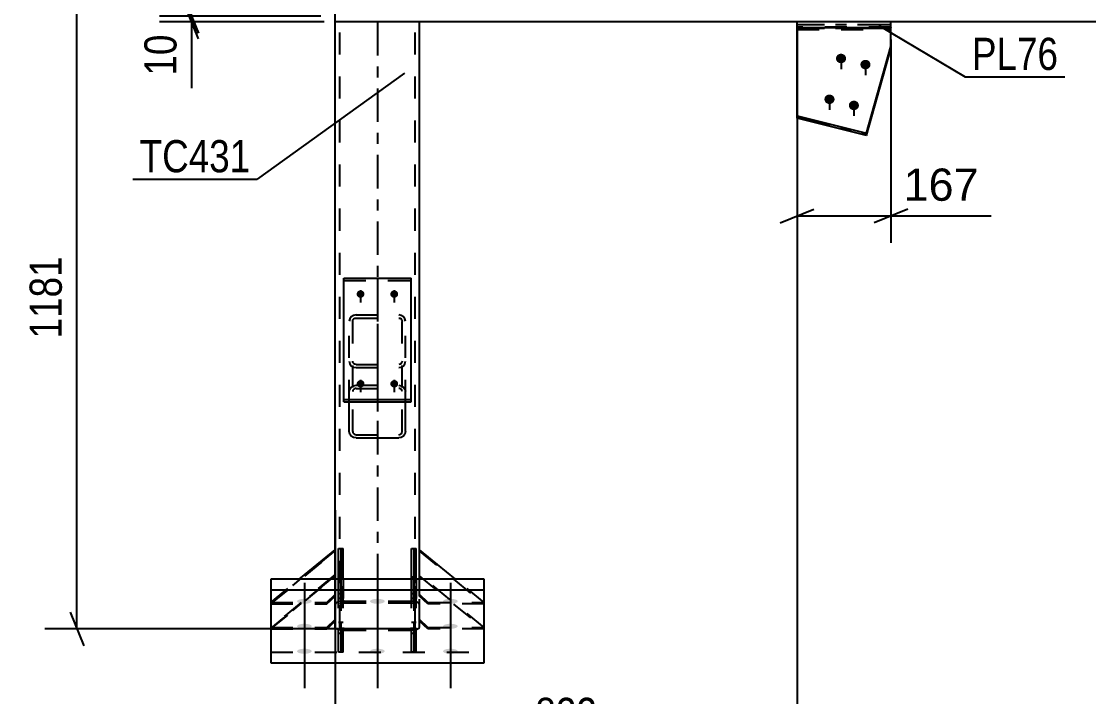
# Model space of a CAD drawing. Header units: millimetres. Extents: x 0 to 1189, y 0 to 841.
# Drawn here: x 138.8 to 233.9, y 599.1 to 659.2 of the extents above; entities that cross this region are included whole.
import ezdxf

# ---------------------------------------------------------------- set-up
doc = ezdxf.new("R2010")
doc.units = ezdxf.units.MM
doc.linetypes.add('DXK_LINE_DOT2', pattern=[3.9198, 1.9599, -1.9599])
doc.linetypes.add('DXK_LINE_DOT3', pattern=[5.9187, 2.979, -0.9799, 0.9799, -0.9799])
doc.styles.add('Arial', font='arial.ttf', dxfattribs={"height": 0.2})
doc.styles.add('Arial Narrow', font='ARIALN.TTF', dxfattribs={"height": 0.2})

# ---------------------------------------------------------------- blocks, each defined once
blk = doc.blocks.new('Part-348435271-3879 - 3873')
at = {"color": 2, "linetype": 'Continuous'}
for p in [(177.514, 609.514), (174.297, 609.514)]:
    blk.add_line(p, (174.297, 612.143), dxfattribs=at)
at = {"color": 7, "linetype": 'DXK_LINE_DOT2'}
for p, q in [((174.297, 612.006), (180.047, 607.308)), ((174.297, 608.013), (174.297, 609.514)), ((180.047, 607.445), (177.514, 609.514)), ((175.047, 607.445), (174.297, 608.149)), ((175.047, 607.308), (174.297, 608.013)), ((175.047, 607.308), (175.047, 607.445)), ((175.047, 607.445), (180.047, 607.445)), ((180.047, 607.308), (180.047, 607.445)), ((180.047, 607.308), (175.047, 607.308))]:
    blk.add_line(p, q, dxfattribs=at)
blk = doc.blocks.new('Part-348435271-3896 - 3873')
at = {"color": 7, "linetype": 'DXK_LINE_DOT2'}
for p, q in [((173.997, 609.681), (173.597, 609.681)), ((173.597, 603.016), (173.597, 609.681)), ((173.997, 603.016), (173.997, 609.681)), ((173.597, 605.687), (173.997, 605.687)), ((173.597, 604.726), (173.997, 604.726)), ((173.997, 603.016), (173.597, 603.016))]:
    blk.add_line(p, q, dxfattribs=at)
at = {"color": 7, "linetype": 'DXK_LINE_DOT3'}
for p, q in [((173.797, 609.681), (173.797, 604.982)), ((173.797, 604.982), (173.797, 603.016))]:
    blk.add_line(p, q, dxfattribs=at)
blk = doc.blocks.new('Part-348435271-3944 - 3873')
at = {"color": 2, "linetype": 'Continuous'}
for p, q in [((216.277, 659.119), (207.921, 659.119)), ((207.921, 658.619), (207.921, 659.119)), ((216.277, 658.619), (216.277, 659.119)), ((207.921, 658.619), (216.277, 658.619))]:
    blk.add_line(p, q, dxfattribs=at)
at = {"color": 7, "linetype": 'DXK_LINE_DOT3'}
blk.add_line((216.277, 658.869), (207.921, 658.869), dxfattribs=at)
blk = doc.blocks.new('Part-348435271-3880 - 3873')
at = {"color": 7, "linetype": 'DXK_LINE_DOT2'}
for p, q in [((174.297, 605.79), (174.297, 609.92)), ((180.047, 605.222), (174.297, 609.92)), ((174.297, 609.783), (180.047, 605.085)), ((175.047, 605.222), (174.297, 605.926)), ((175.047, 605.085), (174.297, 605.79)), ((175.047, 605.085), (175.047, 605.222)), ((175.047, 605.222), (180.047, 605.222)), ((180.047, 605.085), (175.047, 605.085)), ((180.047, 605.085), (180.047, 605.222))]:
    blk.add_line(p, q, dxfattribs=at)
blk = doc.blocks.new('Part-348435271-3886 - 3873')
at = {"color": 7, "linetype": 'DXK_LINE_DOT2'}
for p, q in [((167.497, 609.681), (167.097, 609.681)), ((167.097, 603.016), (167.097, 609.681)), ((167.497, 603.016), (167.497, 609.681)), ((167.097, 605.687), (167.497, 605.687)), ((167.097, 604.726), (167.497, 604.726)), ((167.497, 603.016), (167.097, 603.016))]:
    blk.add_line(p, q, dxfattribs=at)
at = {"color": 7, "linetype": 'DXK_LINE_DOT3'}
for p, q in [((167.297, 609.681), (167.297, 604.982)), ((167.297, 604.982), (167.297, 603.016))]:
    blk.add_line(p, q, dxfattribs=at)
blk = doc.blocks.new('Part-348435271-3891 - 3873')
at = {"color": 2, "linetype": 'Continuous'}
for p, q in [((173.597, 612.246), (173.997, 612.246)), ((173.597, 609.514), (173.597, 612.246)), ((173.997, 609.514), (173.997, 612.246)), ((173.997, 609.514), (173.597, 609.514))]:
    blk.add_line(p, q, dxfattribs=at)
at = {"color": 7, "linetype": 'DXK_LINE_DOT3'}
for p, q in [((173.797, 612.246), (173.797, 607.548)), ((173.797, 607.548), (173.797, 609.514))]:
    blk.add_line(p, q, dxfattribs=at)
at = {"color": 7, "linetype": 'DXK_LINE_DOT2'}
for p, q in [((173.597, 607.804), (173.597, 609.514)), ((173.997, 609.514), (173.997, 607.804)), ((173.597, 608.252), (173.997, 608.252)), ((173.997, 607.804), (173.597, 607.804))]:
    blk.add_line(p, q, dxfattribs=at)
blk = doc.blocks.new('Part-348435271-3961 - 3873')
at = {"color": 2, "linetype": 'Continuous'}
for p, q in [((166.797, 612.143), (166.797, 659.119)), ((174.297, 659.119), (166.797, 659.119)), ((174.297, 612.143), (174.297, 659.119))]:
    blk.add_line(p, q, dxfattribs=at)
at = {"color": 7, "linetype": 'DXK_LINE_DOT2'}
for p, q in [((167.197, 605.256), (167.197, 659.119)), ((173.897, 605.256), (173.897, 659.119)), ((166.797, 605.256), (166.797, 612.143)), ((174.297, 605.256), (174.297, 612.143)), ((166.858, 607.379), (166.797, 607.274)), ((167.031, 607.467), (166.858, 607.379)), ((167.291, 607.527), (167.031, 607.467)), ((167.227, 607.326), (167.314, 607.371)), ((167.597, 607.547), (167.291, 607.527)), ((167.314, 607.371), (167.444, 607.4)), ((167.444, 607.4), (167.597, 607.411)), ((167.597, 607.547), (173.497, 607.547)), ((167.597, 607.411), (173.497, 607.411)), ((173.803, 607.527), (173.497, 607.547)), ((173.497, 607.411), (173.65, 607.4)), ((173.65, 607.4), (173.78, 607.371)), ((173.78, 607.371), (173.866, 607.326)), ((174.062, 607.467), (173.803, 607.527)), ((174.236, 607.379), (174.062, 607.467)), ((174.297, 607.274), (174.236, 607.379)), ((167.197, 607.274), (167.227, 607.326)), ((173.866, 607.326), (173.897, 607.274)), ((166.797, 605.256), (166.858, 605.151)), ((166.858, 605.151), (167.031, 605.062)), ((167.031, 605.062), (167.291, 605.003)), ((167.227, 605.204), (167.197, 605.256)), ((167.314, 605.159), (167.227, 605.204)), ((167.291, 605.003), (167.597, 604.982)), ((167.444, 605.13), (167.314, 605.159)), ((167.597, 605.119), (167.444, 605.13)), ((167.597, 605.119), (173.497, 605.119)), ((167.597, 604.982), (173.497, 604.982)), ((173.65, 605.13), (173.497, 605.119)), ((173.497, 604.982), (173.803, 605.003)), ((173.78, 605.159), (173.65, 605.13)), ((173.866, 605.204), (173.78, 605.159)), ((173.803, 605.003), (174.062, 605.062)), ((173.897, 605.256), (173.866, 605.204)), ((174.062, 605.062), (174.236, 605.151)), ((174.236, 605.151), (174.297, 605.256))]:
    blk.add_line(p, q, dxfattribs=at)
at = {"color": 7, "linetype": 'DXK_LINE_DOT3'}
blk.add_line((170.547, 659.119), (170.547, 606.265), dxfattribs=at)
blk = doc.blocks.new('Part-348435271-3897 - 3873')
at = {"color": 7, "linetype": 'DXK_LINE_DOT2'}
for p, q in [((166.797, 609.92), (161.047, 605.222)), ((161.047, 605.085), (166.797, 609.783)), ((166.797, 605.79), (166.797, 609.92)), ((166.047, 605.222), (166.797, 605.926)), ((166.047, 605.085), (166.797, 605.79)), ((161.047, 605.222), (166.047, 605.222)), ((161.047, 605.222), (161.047, 605.085)), ((161.047, 605.085), (166.047, 605.085)), ((166.047, 605.222), (166.047, 605.085))]:
    blk.add_line(p, q, dxfattribs=at)
at = {"color": 7, "linetype": 'DXK_LINE_DOT3'}
for p, q in [((166.797, 609.852), (161.047, 605.153)), ((166.797, 605.153), (166.797, 609.852))]:
    blk.add_line(p, q, dxfattribs=at)
blk = doc.blocks.new('Part-348435271-3898 - 3873')
at = {"color": 2, "linetype": 'Continuous'}
for p in [(163.579, 609.514), (166.797, 609.514)]:
    blk.add_line(p, (166.797, 612.143), dxfattribs=at)
at = {"color": 7, "linetype": 'DXK_LINE_DOT3'}
for p, q in [((166.797, 612.075), (161.047, 607.376)), ((166.797, 607.376), (166.797, 612.075))]:
    blk.add_line(p, q, dxfattribs=at)
at = {"color": 7, "linetype": 'DXK_LINE_DOT2'}
for p, q in [((161.047, 607.308), (166.797, 612.006)), ((161.047, 607.445), (163.579, 609.514)), ((166.797, 608.013), (166.797, 609.514)), ((161.047, 607.445), (166.047, 607.445)), ((161.047, 607.445), (161.047, 607.308)), ((166.047, 607.445), (166.797, 608.149)), ((166.047, 607.308), (166.797, 608.013)), ((166.047, 607.445), (166.047, 607.308)), ((161.047, 607.308), (166.047, 607.308))]:
    blk.add_line(p, q, dxfattribs=at)
blk = doc.blocks.new('Part-348435271-3900 - 3873')
at = {"color": 2, "linetype": 'Continuous'}
for p, q in [((180.047, 609.514), (161.047, 609.514)), ((161.047, 609.514), (161.047, 602.076)), ((180.047, 602.076), (180.047, 609.514)), ((161.047, 608.574), (180.047, 608.574)), ((161.047, 602.076), (180.047, 602.076))]:
    blk.add_line(p, q, dxfattribs=at)
at = {"color": 7, "linetype": 'DXK_LINE_DOT3'}
blk.add_line((170.547, 609.044), (170.547, 602.546), dxfattribs=at)
at = {"color": 7, "linetype": 'DXK_LINE_DOT2'}
blk.add_line((161.047, 603.016), (180.047, 603.016), dxfattribs=at)
blk = doc.blocks.new('Part-348435271-3908 - 3873')
at = {"color": 7, "linetype": 'DXK_LINE_DOT2'}
for p, q in [((216.277, 658.645), (207.921, 658.645)), ((207.921, 658.645), (207.921, 658.619)), ((207.921, 658.619), (207.921, 658.645)), ((207.921, 658.439), (216.277, 658.439)), ((216.277, 658.645), (216.277, 658.619)), ((216.277, 658.619), (216.277, 658.645))]:
    blk.add_line(p, q, dxfattribs=at)
at = {"color": 2, "linetype": 'Continuous'}
for p, q in [((207.921, 650.559), (207.921, 658.619)), ((216.277, 656.732), (216.277, 658.619)), ((214.092, 649.219), (216.277, 656.937)), ((214.092, 649.013), (216.277, 656.732)), ((207.921, 650.765), (214.092, 649.219)), ((214.092, 649.013), (207.921, 650.559)), ((214.092, 649.219), (214.092, 649.013))]:
    blk.add_line(p, q, dxfattribs=at)
at = {"color": 7, "linetype": 'DXK_LINE_DOT3'}
for p, q in [((216.277, 658.542), (207.921, 658.542)), ((207.921, 658.542), (207.921, 650.662)), ((214.092, 649.116), (216.277, 656.835)), ((207.921, 650.662), (214.092, 649.116))]:
    blk.add_line(p, q, dxfattribs=at)
blk = doc.blocks.new('Part-348435271-3914 - 3873')
at = {"color": 2, "linetype": 'Continuous'}
for p, q in [((166.797, 659.119), (166.797, 660.319)), ((207.921, 659.119), (174.297, 659.119)), ((333.848, 659.119), (216.277, 659.119))]:
    blk.add_line(p, q, dxfattribs=at)
at = {"color": 7, "linetype": 'DXK_LINE_DOT2'}
for p, q in [((174.297, 659.119), (166.797, 659.119)), ((216.277, 659.119), (207.921, 659.119))]:
    blk.add_line(p, q, dxfattribs=at)
blk = doc.blocks.new('Bolt-348435271-3915 - 3873')
at = {"linetype": 'Continuous'}
for points in [[(169.047, 634.562), (168.974, 634.569), (168.904, 634.591), (168.841, 634.625), (168.787, 634.671), (168.744, 634.727), (168.714, 634.789), (168.699, 634.857), (168.699, 634.925), (168.714, 634.993), (168.744, 635.055), (168.787, 635.111), (168.841, 635.157), (168.904, 635.191), (168.974, 635.213), (169.047, 635.22), (169.119, 635.213), (169.189, 635.191), (169.252, 635.157), (169.307, 635.111), (169.35, 635.055), (169.38, 634.993), (169.395, 634.925), (169.395, 634.857), (169.38, 634.789), (169.35, 634.727), (169.307, 634.671), (169.252, 634.625), (169.189, 634.591), (169.119, 634.569)], [(172.047, 634.562), (171.974, 634.569), (171.904, 634.591), (171.841, 634.625), (171.787, 634.671), (171.744, 634.727), (171.714, 634.789), (171.699, 634.857), (171.699, 634.925), (171.714, 634.993), (171.744, 635.055), (171.787, 635.111), (171.841, 635.157), (171.904, 635.191), (171.974, 635.213), (172.047, 635.22), (172.119, 635.213), (172.189, 635.191), (172.252, 635.157), (172.307, 635.111), (172.35, 635.055), (172.38, 634.993), (172.395, 634.925), (172.395, 634.857), (172.38, 634.789), (172.35, 634.727), (172.307, 634.671), (172.252, 634.625), (172.189, 634.591), (172.119, 634.569)], [(169.047, 626.575), (168.974, 626.582), (168.904, 626.603), (168.841, 626.638), (168.787, 626.684), (168.744, 626.739), (168.714, 626.802), (168.699, 626.869), (168.699, 626.938), (168.714, 627.005), (168.744, 627.068), (168.787, 627.124), (168.841, 627.17), (168.904, 627.204), (168.974, 627.225), (169.047, 627.233), (169.119, 627.225), (169.189, 627.204), (169.252, 627.17), (169.307, 627.124), (169.35, 627.068), (169.38, 627.005), (169.395, 626.938), (169.395, 626.869), (169.38, 626.802), (169.35, 626.739), (169.307, 626.684), (169.252, 626.638), (169.189, 626.603), (169.119, 626.582)], [(172.047, 626.575), (171.974, 626.582), (171.904, 626.603), (171.841, 626.638), (171.787, 626.684), (171.744, 626.739), (171.714, 626.802), (171.699, 626.869), (171.699, 626.938), (171.714, 627.005), (171.744, 627.068), (171.787, 627.124), (171.841, 627.17), (171.904, 627.204), (171.974, 627.225), (172.047, 627.233), (172.119, 627.225), (172.189, 627.204), (172.252, 627.17), (172.307, 627.124), (172.35, 627.068), (172.38, 627.005), (172.395, 626.938), (172.395, 626.869), (172.38, 626.802), (172.35, 626.739), (172.307, 626.684), (172.252, 626.638), (172.189, 626.603), (172.119, 626.582)]]:
    blk.add_hatch(color=1, dxfattribs=at).paths.add_polyline_path(points)
at = {"color": 1, "linetype": 'Continuous'}
for p, q in [((169.047, 635.233), (169.047, 634.156)), ((172.047, 635.233), (172.047, 634.156)), ((169.047, 627.246), (169.047, 626.168)), ((172.047, 627.246), (172.047, 626.168))]:
    blk.add_line(p, q, dxfattribs=at)
blk = doc.blocks.new('Bolt-348435271-3916 - 3873')
at = {"linetype": 'Continuous'}
for points in [[(164.047, 607.771), (164.182, 607.766), (164.311, 607.751), (164.429, 607.728), (164.53, 607.697), (164.61, 607.66), (164.665, 607.617), (164.693, 607.572), (164.693, 607.525), (164.665, 607.48), (164.61, 607.437), (164.53, 607.4), (164.429, 607.368), (164.311, 607.345), (164.182, 607.331), (164.047, 607.326), (163.912, 607.331), (163.782, 607.345), (163.665, 607.368), (163.564, 607.4), (163.484, 607.437), (163.429, 607.48), (163.4, 607.525), (163.4, 607.572), (163.429, 607.617), (163.484, 607.66), (163.564, 607.697), (163.665, 607.728), (163.782, 607.751), (163.912, 607.766)], [(170.547, 607.771), (170.682, 607.766), (170.811, 607.751), (170.929, 607.728), (171.03, 607.697), (171.11, 607.66), (171.165, 607.617), (171.193, 607.572), (171.193, 607.525), (171.165, 607.48), (171.11, 607.437), (171.03, 607.4), (170.929, 607.368), (170.811, 607.345), (170.682, 607.331), (170.547, 607.326), (170.412, 607.331), (170.282, 607.345), (170.165, 607.368), (170.064, 607.4), (169.984, 607.437), (169.929, 607.48), (169.9, 607.525), (169.9, 607.572), (169.929, 607.617), (169.984, 607.66), (170.064, 607.697), (170.165, 607.728), (170.282, 607.751), (170.412, 607.766)], [(177.047, 607.771), (177.182, 607.766), (177.311, 607.751), (177.429, 607.728), (177.53, 607.697), (177.61, 607.66), (177.665, 607.617), (177.693, 607.572), (177.693, 607.525), (177.665, 607.48), (177.61, 607.437), (177.53, 607.4), (177.429, 607.368), (177.311, 607.345), (177.182, 607.331), (177.047, 607.326), (176.912, 607.331), (176.782, 607.345), (176.665, 607.368), (176.564, 607.4), (176.484, 607.437), (176.429, 607.48), (176.4, 607.525), (176.4, 607.572), (176.429, 607.617), (176.484, 607.66), (176.564, 607.697), (176.665, 607.728), (176.782, 607.751), (176.912, 607.766)], [(164.047, 605.548), (164.182, 605.543), (164.311, 605.528), (164.429, 605.505), (164.53, 605.474), (164.61, 605.436), (164.665, 605.394), (164.693, 605.348), (164.693, 605.302), (164.665, 605.257), (164.61, 605.214), (164.53, 605.176), (164.429, 605.145), (164.311, 605.122), (164.182, 605.108), (164.047, 605.103), (163.912, 605.108), (163.782, 605.122), (163.665, 605.145), (163.564, 605.176), (163.484, 605.214), (163.429, 605.257), (163.4, 605.302), (163.4, 605.348), (163.429, 605.394), (163.484, 605.436), (163.564, 605.474), (163.665, 605.505), (163.782, 605.528), (163.912, 605.543)], [(177.047, 605.548), (177.182, 605.543), (177.311, 605.528), (177.429, 605.505), (177.53, 605.474), (177.61, 605.436), (177.665, 605.394), (177.693, 605.348), (177.693, 605.302), (177.665, 605.257), (177.61, 605.214), (177.53, 605.176), (177.429, 605.145), (177.311, 605.122), (177.182, 605.108), (177.047, 605.103), (176.912, 605.108), (176.782, 605.122), (176.665, 605.145), (176.564, 605.176), (176.484, 605.214), (176.429, 605.257), (176.4, 605.302), (176.4, 605.348), (176.429, 605.394), (176.484, 605.436), (176.564, 605.474), (176.665, 605.505), (176.782, 605.528), (176.912, 605.543)], [(164.047, 603.324), (164.182, 603.32), (164.311, 603.305), (164.429, 603.282), (164.53, 603.251), (164.61, 603.213), (164.665, 603.171), (164.693, 603.125), (164.693, 603.079), (164.665, 603.033), (164.61, 602.991), (164.53, 602.953), (164.429, 602.922), (164.311, 602.899), (164.182, 602.885), (164.047, 602.88), (163.912, 602.885), (163.782, 602.899), (163.665, 602.922), (163.564, 602.953), (163.484, 602.991), (163.429, 603.033), (163.4, 603.079), (163.4, 603.125), (163.429, 603.171), (163.484, 603.213), (163.564, 603.251), (163.665, 603.282), (163.782, 603.305), (163.912, 603.32)], [(170.547, 603.324), (170.682, 603.32), (170.811, 603.305), (170.929, 603.282), (171.03, 603.251), (171.11, 603.213), (171.165, 603.171), (171.193, 603.125), (171.193, 603.079), (171.165, 603.033), (171.11, 602.991), (171.03, 602.953), (170.929, 602.922), (170.811, 602.899), (170.682, 602.885), (170.547, 602.88), (170.412, 602.885), (170.282, 602.899), (170.165, 602.922), (170.064, 602.953), (169.984, 602.991), (169.929, 603.033), (169.9, 603.079), (169.9, 603.125), (169.929, 603.171), (169.984, 603.213), (170.064, 603.251), (170.165, 603.282), (170.282, 603.305), (170.412, 603.32)], [(177.047, 603.324), (177.182, 603.32), (177.311, 603.305), (177.429, 603.282), (177.53, 603.251), (177.61, 603.213), (177.665, 603.171), (177.693, 603.125), (177.693, 603.079), (177.665, 603.033), (177.61, 602.991), (177.53, 602.953), (177.429, 602.922), (177.311, 602.899), (177.182, 602.885), (177.047, 602.88), (176.912, 602.885), (176.782, 602.899), (176.665, 602.922), (176.564, 602.953), (176.484, 602.991), (176.429, 603.033), (176.4, 603.079), (176.4, 603.125), (176.429, 603.171), (176.484, 603.213), (176.564, 603.251), (176.665, 603.282), (176.782, 603.305), (176.912, 603.32)]]:
    blk.add_hatch(color=1, dxfattribs=at).paths.add_polyline_path(points)
at = {"color": 1, "linetype": 'Continuous'}
for p, q in [((164.047, 609.193), (164.047, 604.259)), ((170.547, 609.193), (170.547, 604.259)), ((177.047, 609.193), (177.047, 604.259)), ((164.047, 606.97), (164.047, 602.036)), ((177.047, 606.97), (177.047, 602.036)), ((164.047, 604.747), (164.047, 599.813)), ((170.547, 604.747), (170.547, 599.813)), ((177.047, 604.747), (177.047, 599.813))]:
    blk.add_line(p, q, dxfattribs=at)
blk = doc.blocks.new('Bolt-348435271-3917 - 3873')
at = {"linetype": 'Continuous'}
for points in [[(211.833, 655.438), (211.74, 655.447), (211.65, 655.474), (211.569, 655.518), (211.499, 655.578), (211.444, 655.649), (211.405, 655.73), (211.386, 655.816), (211.386, 655.905), (211.405, 655.991), (211.444, 656.072), (211.499, 656.144), (211.569, 656.203), (211.65, 656.247), (211.74, 656.274), (211.833, 656.283), (211.927, 656.274), (212.016, 656.247), (212.098, 656.203), (212.168, 656.144), (212.223, 656.072), (212.261, 655.991), (212.281, 655.905), (212.281, 655.816), (212.261, 655.73), (212.223, 655.649), (212.168, 655.578), (212.098, 655.518), (212.016, 655.474), (211.927, 655.447)], [(214.008, 654.894), (213.914, 654.903), (213.825, 654.931), (213.743, 654.975), (213.673, 655.034), (213.618, 655.106), (213.58, 655.186), (213.56, 655.273), (213.56, 655.361), (213.58, 655.448), (213.618, 655.528), (213.673, 655.6), (213.743, 655.659), (213.825, 655.703), (213.914, 655.731), (214.008, 655.74), (214.101, 655.731), (214.191, 655.703), (214.272, 655.659), (214.342, 655.6), (214.397, 655.528), (214.436, 655.448), (214.455, 655.361), (214.455, 655.273), (214.436, 655.186), (214.397, 655.106), (214.342, 655.034), (214.272, 654.975), (214.191, 654.931), (214.101, 654.903)], [(210.805, 651.805), (210.711, 651.815), (210.622, 651.842), (210.54, 651.886), (210.471, 651.945), (210.415, 652.017), (210.377, 652.098), (210.357, 652.184), (210.357, 652.272), (210.377, 652.359), (210.415, 652.44), (210.471, 652.511), (210.54, 652.57), (210.622, 652.614), (210.711, 652.642), (210.805, 652.651), (210.899, 652.642), (210.988, 652.614), (211.069, 652.57), (211.139, 652.511), (211.195, 652.44), (211.233, 652.359), (211.253, 652.272), (211.253, 652.184), (211.233, 652.098), (211.195, 652.017), (211.139, 651.945), (211.069, 651.886), (210.988, 651.842), (210.899, 651.815)], [(212.979, 651.262), (212.886, 651.271), (212.796, 651.298), (212.715, 651.342), (212.645, 651.402), (212.59, 651.473), (212.551, 651.554), (212.532, 651.64), (212.532, 651.729), (212.551, 651.815), (212.59, 651.896), (212.645, 651.968), (212.715, 652.027), (212.796, 652.071), (212.886, 652.098), (212.979, 652.107), (213.073, 652.098), (213.162, 652.071), (213.244, 652.027), (213.314, 651.968), (213.369, 651.896), (213.407, 651.815), (213.427, 651.729), (213.427, 651.64), (213.407, 651.554), (213.369, 651.473), (213.314, 651.402), (213.244, 651.342), (213.162, 651.298), (213.073, 651.271)]]:
    blk.add_hatch(color=1, dxfattribs=at).paths.add_polyline_path(points)
at = {"color": 1, "linetype": 'Continuous'}
for p, q in [((211.833, 656.203), (211.833, 654.92)), ((214.008, 655.659), (214.008, 654.376)), ((210.805, 652.57), (210.805, 651.288)), ((212.979, 652.027), (212.979, 650.744))]:
    blk.add_line(p, q, dxfattribs=at)
blk = doc.blocks.new('Part-348435271-3923 - 3873')
at = {"color": 2, "linetype": 'Continuous'}
for p, q in [((167.097, 612.246), (167.497, 612.246)), ((167.097, 609.514), (167.097, 612.246)), ((167.497, 609.514), (167.497, 612.246)), ((167.497, 609.514), (167.097, 609.514))]:
    blk.add_line(p, q, dxfattribs=at)
at = {"color": 7, "linetype": 'DXK_LINE_DOT3'}
for p, q in [((167.297, 612.246), (167.297, 607.548)), ((167.297, 607.548), (167.297, 609.514))]:
    blk.add_line(p, q, dxfattribs=at)
at = {"color": 7, "linetype": 'DXK_LINE_DOT2'}
for p, q in [((167.097, 607.804), (167.097, 609.514)), ((167.497, 609.514), (167.497, 607.804)), ((167.097, 608.252), (167.497, 608.252)), ((167.497, 607.804), (167.097, 607.804))]:
    blk.add_line(p, q, dxfattribs=at)
blk = doc.blocks.new('Part-348435271-3938 - 3873')
at = {"color": 7, "linetype": 'DXK_LINE_DOT2'}
for p, q in [((168.417, 632.998), (168.222, 632.876)), ((168.647, 633.041), (168.417, 632.998)), ((168.647, 633.041), (172.447, 633.041)), ((172.676, 632.998), (172.447, 633.041)), ((172.871, 632.876), (172.676, 632.998)), ((168.092, 632.693), (168.047, 632.478)), ((168.047, 625.289), (168.047, 632.478)), ((168.222, 632.876), (168.092, 632.693)), ((168.347, 632.478), (168.37, 632.585)), ((168.347, 622.646), (168.347, 632.478)), ((168.37, 632.585), (168.435, 632.677)), ((168.435, 632.677), (168.532, 632.738)), ((168.532, 632.738), (168.647, 632.759)), ((168.647, 632.759), (172.447, 632.759)), ((172.447, 632.759), (172.562, 632.738)), ((172.562, 632.738), (172.659, 632.677)), ((172.659, 632.677), (172.724, 632.585)), ((172.724, 632.585), (172.747, 632.478)), ((172.747, 622.646), (172.747, 632.478)), ((173.001, 632.693), (172.871, 632.876)), ((173.047, 632.478), (173.001, 632.693)), ((173.047, 625.289), (173.047, 632.478)), ((168.047, 628.907), (168.092, 628.691)), ((168.092, 628.691), (168.222, 628.508)), ((168.222, 628.508), (168.417, 628.386)), ((168.37, 628.799), (168.347, 628.907)), ((168.435, 628.707), (168.37, 628.799)), ((168.417, 628.386), (168.647, 628.343)), ((168.532, 628.646), (168.435, 628.707)), ((168.647, 628.625), (168.532, 628.646)), ((168.647, 628.625), (172.447, 628.625)), ((168.647, 628.343), (172.447, 628.343)), ((172.562, 628.646), (172.447, 628.625)), ((172.447, 628.343), (172.676, 628.386)), ((172.659, 628.707), (172.562, 628.646)), ((172.724, 628.799), (172.659, 628.707)), ((172.676, 628.386), (172.871, 628.508)), ((172.747, 628.907), (172.724, 628.799)), ((172.871, 628.508), (173.001, 628.691)), ((173.001, 628.691), (173.047, 628.907)), ((168.047, 626.217), (168.092, 626.433)), ((168.092, 626.433), (168.222, 626.616)), ((168.222, 626.616), (168.417, 626.738)), ((168.435, 626.417), (168.37, 626.325)), ((168.417, 626.738), (168.647, 626.781)), ((168.532, 626.478), (168.435, 626.417)), ((168.647, 626.499), (168.532, 626.478)), ((168.647, 626.781), (172.447, 626.781)), ((168.647, 626.499), (172.447, 626.499)), ((172.447, 626.781), (172.676, 626.738)), ((172.562, 626.478), (172.447, 626.499)), ((172.659, 626.417), (172.562, 626.478)), ((172.724, 626.325), (172.659, 626.417)), ((172.676, 626.738), (172.871, 626.616)), ((172.871, 626.616), (173.001, 626.433)), ((173.001, 626.433), (173.047, 626.217)), ((168.37, 626.325), (168.347, 626.217)), ((172.747, 626.217), (172.724, 626.325)), ((168.347, 622.646), (168.37, 622.539)), ((168.37, 622.539), (168.435, 622.447)), ((172.659, 622.447), (172.724, 622.539)), ((172.724, 622.539), (172.747, 622.646)), ((168.435, 622.447), (168.532, 622.386)), ((168.532, 622.386), (168.647, 622.365)), ((168.647, 622.365), (172.447, 622.365)), ((172.447, 622.365), (172.562, 622.386)), ((172.562, 622.386), (172.659, 622.447))]:
    blk.add_line(p, q, dxfattribs=at)
at = {"color": 7, "linetype": 'DXK_LINE_DOT3'}
blk.add_line((170.547, 630.692), (170.547, 624.432), dxfattribs=at)
at = {"color": 2, "linetype": 'Continuous'}
for p, q in [((168.047, 622.646), (168.047, 625.289)), ((173.047, 622.646), (173.047, 625.289)), ((168.092, 622.431), (168.047, 622.646)), ((173.047, 622.646), (173.001, 622.431)), ((168.222, 622.248), (168.092, 622.431)), ((168.417, 622.126), (168.222, 622.248)), ((168.647, 622.083), (168.417, 622.126)), ((168.647, 622.083), (172.447, 622.083)), ((172.676, 622.126), (172.447, 622.083)), ((172.871, 622.248), (172.676, 622.126)), ((173.001, 622.431), (172.871, 622.248))]:
    blk.add_line(p, q, dxfattribs=at)
blk = doc.blocks.new('Part-348435271-3949 - 3873')
at = {"color": 2, "linetype": 'Continuous'}
for p, q in [((167.547, 636.301), (173.547, 636.301)), ((167.547, 625.289), (167.547, 636.301)), ((173.547, 625.494), (173.547, 636.301)), ((167.547, 625.494), (173.547, 625.494)), ((173.547, 625.289), (173.547, 625.494)), ((167.547, 625.289), (173.547, 625.289))]:
    blk.add_line(p, q, dxfattribs=at)
at = {"color": 7, "linetype": 'DXK_LINE_DOT2'}
blk.add_line((167.547, 636.095), (173.547, 636.095), dxfattribs=at)
at = {"color": 7, "linetype": 'DXK_LINE_DOT3'}
blk.add_line((170.547, 636.198), (170.547, 625.391), dxfattribs=at)
blk = doc.blocks.new('StraightDimension-348435271-27780 - 3873')
at = {"color": 7, "linetype": 'Continuous'}
for p, q in [((153.406, 661.119), (154.606, 658.119)), ((154.606, 657.619), (153.406, 660.619)), ((165.497, 659.619), (151.156, 659.619)), ((154.006, 659.119), (154.006, 659.619)), ((165.797, 659.119), (151.156, 659.119)), ((154.006, 659.119), (154.006, 653.213)), ((154.006, 659.119), (154.006, 653.213))]:
    blk.add_line(p, q, dxfattribs=at)
at = {"color": 0}
blk.add_wipeout([(153.256, 658.594), (149.056, 658.594), (149.056, 653.738), (153.256, 653.738)], dxfattribs=at)
at = {"color": 3, "style": 'Arial Narrow'}
blk.add_text('10', height=2.8633, rotation=90.00021, dxfattribs=at).set_placement((152.656, 654.338))
blk = doc.blocks.new('StraightDimension-348435271-11551 - 3873')
at = {"color": 7, "linetype": 'Continuous'}
blk.add_line((207.921, 657.542), (207.921, 587.961), dxfattribs=at)
blk = doc.blocks.new('StraightDimension-348435271-11552 - 3873')
at = {"color": 7, "linetype": 'Continuous'}
for p, q in [((207.921, 657.542), (207.921, 587.961)), ((166.797, 615.65), (166.797, 591.617)), ((168.297, 595.345), (165.297, 594.145)), ((206.421, 594.145), (209.421, 595.345)), ((166.797, 594.745), (207.921, 594.745))]:
    blk.add_line(p, q, dxfattribs=at)
at = {"color": 0}
blk.add_wipeout([(190.701, 595.495), (190.701, 599.695), (184.017, 599.695), (184.017, 595.495)], dxfattribs=at)
at = {"color": 3, "style": 'Arial Narrow'}
blk.add_text('822', height=2.8633, dxfattribs=at).set_placement((184.617, 596.095))
at = {"color": 0, "linetype": 'Continuous'}
for points in [[(166.197, 594.045), (161.997, 594.045), (161.997, 591.017), (166.197, 591.017)], [(207.321, 594.045), (203.121, 594.045), (203.121, 587.361), (207.321, 587.361)]]:
    blk.add_wipeout(points, dxfattribs=at)
at = {"color": 3, "linetype": 'Continuous', "style": 'Arial Narrow'}
for s, height, p in [('0', 2.863, (165.597, 591.617)), ('822', 2.8633, (206.721, 587.961))]:
    blk.add_text(s, height=height, rotation=90.00021, dxfattribs=at).set_placement(p)
blk = doc.blocks.new('StraightDimension-348435271-11633 - 3873')
at = {"color": 7, "linetype": 'Continuous'}
for p, q in [((207.921, 657.542), (207.921, 639.446)), ((216.277, 657.542), (216.277, 639.446)), ((206.421, 641.246), (209.421, 642.446)), ((207.921, 641.846), (216.277, 641.846)), ((217.777, 642.446), (214.777, 641.246)), ((216.277, 641.846), (225.198, 641.846)), ((216.277, 641.846), (225.198, 641.846))]:
    blk.add_line(p, q, dxfattribs=at)
at = {"color": 0}
blk.add_wipeout([(224.673, 642.596), (224.673, 646.796), (216.802, 646.796), (216.802, 642.596)], dxfattribs=at)
at = {"color": 3, "style": 'Arial'}
blk.add_text('167', height=2.8652, dxfattribs=at).set_placement((217.402, 643.196))
blk = doc.blocks.new('StraightDimension-348435271-27561 - 3873')
at = {"color": 7, "linetype": 'Continuous'}
for p, q in [((144.391, 662.619), (143.191, 665.619)), ((165.797, 664.119), (140.941, 664.119)), ((143.791, 605.085), (143.791, 664.119)), ((143.191, 606.585), (144.391, 603.585)), ((174.047, 605.085), (140.941, 605.085))]:
    blk.add_line(p, q, dxfattribs=at)
at = {"color": 0}
blk.add_wipeout([(143.041, 638.858), (138.841, 638.858), (138.841, 630.346), (143.041, 630.346)], dxfattribs=at)
at = {"color": 3, "style": 'Arial Narrow'}
blk.add_text('1181', height=2.8633, rotation=90.00021, dxfattribs=at).set_placement((142.441, 630.946))
blk = doc.blocks.new('StraightDimension-348435271-27779 - 3873')
at = {"color": 7, "linetype": 'Continuous'}
for p, q in [((153.406, 670.119), (154.606, 667.119)), ((165.497, 668.619), (151.156, 668.619)), ((154.006, 659.619), (154.006, 668.619)), ((154.606, 658.119), (153.406, 661.119)), ((165.497, 659.619), (151.156, 659.619))]:
    blk.add_line(p, q, dxfattribs=at)
at = {"color": 0}
blk.add_wipeout([(153.256, 667.461), (149.056, 667.461), (149.056, 660.777), (153.256, 660.777)], dxfattribs=at)
at = {"color": 3, "style": 'Arial Narrow'}
blk.add_text('180', height=2.8633, rotation=90.00021, dxfattribs=at).set_placement((152.656, 661.377))
blk = doc.blocks.new('Mark-348435271-3940 - 3873')
at = {"color": 30, "linetype": 'Continuous'}
for p, q in [((215.206, 658.803), (222.892, 654.239)), ((222.892, 654.239), (231.768, 654.239))]:
    blk.add_line(p, q, dxfattribs=at)
at = {"color": 0}
blk.add_wipeout([(231.168, 654.839), (231.168, 657.839), (223.492, 657.839), (223.492, 654.839)], dxfattribs=at)
blk.add_wipeout([(231.168, 654.839), (231.168, 657.839), (223.492, 657.839), (223.492, 654.839)], dxfattribs=at)
at = {"color": 3, "style": 'Arial Narrow'}
blk.add_text('PL76', height=2.8633, dxfattribs=at).set_placement((223.492, 654.839))
blk = doc.blocks.new('Mark-348435271-3957 - 3873')
at = {"color": 30, "linetype": 'Continuous'}
for p in [(172.963, 654.566), (148.775, 645.133)]:
    blk.add_line(p, (159.839, 645.133), dxfattribs=at)
at = {"color": 0}
blk.add_wipeout([(159.239, 645.733), (159.239, 648.733), (149.375, 648.733), (149.375, 645.733)], dxfattribs=at)
blk.add_wipeout([(159.239, 645.733), (159.239, 648.733), (149.375, 648.733), (149.375, 645.733)], dxfattribs=at)
at = {"color": 3, "style": 'Arial Narrow'}
blk.add_text('TC431', height=2.8633, dxfattribs=at).set_placement((149.375, 645.733))

msp = doc.modelspace()

# ---------------------------------------------------------------- block references
for name in ['Part-348435271-3914 - 3873', 'StraightDimension-348435271-27780 - 3873', 'Part-348435271-3961 - 3873', 'Part-348435271-3944 - 3873', 'Part-348435271-3908 - 3873', 'Bolt-348435271-3917 - 3873', 'Part-348435271-3949 - 3873', 'Bolt-348435271-3915 - 3873', 'Part-348435271-3938 - 3873', 'Part-348435271-3898 - 3873', 'Part-348435271-3923 - 3873', 'Part-348435271-3891 - 3873', 'Part-348435271-3879 - 3873', 'Part-348435271-3897 - 3873', 'Part-348435271-3900 - 3873', 'Part-348435271-3886 - 3873', 'Part-348435271-3896 - 3873', 'Part-348435271-3880 - 3873', 'Bolt-348435271-3916 - 3873']:
    msp.add_blockref(name, (0, 0))

# ---------------------------------------------------------------- next in the draw order: block references
msp.add_blockref('StraightDimension-348435271-11551 - 3873', (0, 0))

# ---------------------------------------------------------------- next in the draw order: block references
msp.add_blockref('StraightDimension-348435271-11552 - 3873', (0, 0))

# ---------------------------------------------------------------- next in the draw order: block references
for name in ['StraightDimension-348435271-27561 - 3873', 'StraightDimension-348435271-11633 - 3873']:
    msp.add_blockref(name, (0, 0))

# ---------------------------------------------------------------- next in the draw order: block references
for name in ['StraightDimension-348435271-27779 - 3873', 'Mark-348435271-3940 - 3873', 'Mark-348435271-3957 - 3873']:
    msp.add_blockref(name, (0, 0))

doc.saveas('drawing.dxf')
